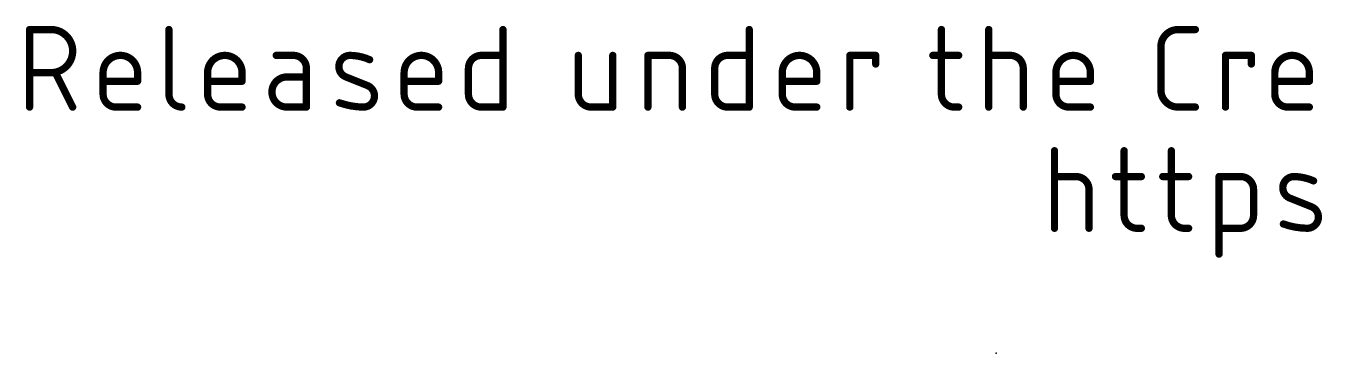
# Model space of a CAD drawing. Extents: x -28 to 74, y -69 to 26.
# Drawn here: x -28.19 to -1.05, y -12.7 to -5.84 of the extents above; entities that cross this region are included whole.
import ezdxf

# ---------------------------------------------------------------- set-up
doc = ezdxf.new("R2010")
doc.units = 0
doc.layers.add('23', color=53, linetype='CONTINUOUS')
doc.layers.add('51', color=53, linetype='CONTINUOUS')

msp = doc.modelspace()

# ---------------------------------------------------------------- linework, layer by layer
at = {"layer": '23'}
msp.add_point((-7.874, -12.7), dxfattribs=at)
at = {"layer": '51', "const_width": 0.1524}
for points in [[(-28.1178, -7.5438), (-28.1178, -5.9182)], [(-28.1178, -5.9182), (-27.6662, -5.9182)], [(-25.1993, -5.9182), (-25.1993, -7.2729)], [(-18.2033, -5.9182), (-18.2033, -7.5438)], [(-13.045, -5.9182), (-13.045, -7.5438)], [(-9.0199, -5.9182), (-9.0199, -7.2729)], [(-8.0287, -7.5438), (-8.0287, -5.9182)], [(-4.0623, -5.9182), (-3.7011, -5.9182)], [(-4.4236, -7.1826), (-4.4236, -6.2794)], [(-22.5904, -6.4601), (-22.9517, -6.4601)], [(-18.6548, -6.4601), (-18.2033, -6.4601)], [(-16.6259, -6.4601), (-16.6259, -7.2729)], [(-15.9034, -7.5438), (-15.9034, -6.4601)], [(-15.1669, -7.5438), (-15.1669, -6.4601)], [(-15.1669, -6.4601), (-14.7154, -6.4601)], [(-13.4965, -6.4601), (-13.045, -6.4601)], [(-10.938, -7.5438), (-10.938, -6.4601)], [(-10.938, -6.4601), (-10.3962, -6.4601)], [(-10.3962, -6.4601), (-10.3962, -6.6407)], [(-9.2005, -6.4601), (-8.6586, -6.4601)], [(-8.0287, -6.4601), (-7.5771, -6.4601)], [(-3.0703, -7.5438), (-3.0703, -6.4601)], [(-3.0703, -6.4601), (-2.5285, -6.4601)], [(-2.5285, -6.4601), (-2.5285, -6.6407)], [(-27.6662, -6.8213), (-28.1178, -6.8213)], [(-27.2147, -7.5438), (-27.5759, -6.8213)], [(-26.5777, -7.2729), (-26.5777, -6.8213)], [(-25.8552, -6.8213), (-25.8552, -7.0019)], [(-24.3894, -7.2729), (-24.3894, -6.8213)], [(-23.6669, -6.8213), (-23.6669, -7.0019)], [(-22.3195, -7.5438), (-22.3195, -6.731)], [(-20.2731, -7.2729), (-20.2731, -6.8213)], [(-19.5507, -6.8213), (-19.5507, -7.0019)], [(-18.9258, -7.2729), (-18.9258, -6.731)], [(-14.4445, -6.731), (-14.4445, -7.5438)], [(-13.7675, -7.2729), (-13.7675, -6.731)], [(-12.3533, -7.2729), (-12.3533, -6.8213)], [(-11.6308, -6.8213), (-11.6308, -7.0019)], [(-7.3062, -6.731), (-7.3062, -7.5438)], [(-6.6219, -7.2729), (-6.6219, -6.8213)], [(-5.8994, -6.8213), (-5.8994, -7.0019)], [(-2.0367, -7.2729), (-2.0367, -6.8213)], [(-1.3142, -6.8213), (-1.3142, -7.0019)], [(-25.8552, -7.0019), (-26.5777, -7.0019)], [(-23.6669, -7.0019), (-24.3894, -7.0019)], [(-22.3195, -6.9116), (-22.7259, -6.9116)], [(-21.0408, -7.0922), (-21.4924, -6.9116)], [(-19.5507, -7.0019), (-20.2731, -7.0019)], [(-11.6308, -7.0019), (-12.3533, -7.0019)], [(-5.8994, -7.0019), (-6.6219, -7.0019)], [(-1.3142, -7.0019), (-2.0367, -7.0019)], [(-25.8552, -7.5438), (-26.3068, -7.5438)], [(-23.6669, -7.5438), (-24.1184, -7.5438)], [(-22.7259, -7.5438), (-22.3195, -7.5438)], [(-19.5507, -7.5438), (-20.0022, -7.5438)], [(-18.2033, -7.5438), (-18.6548, -7.5438)], [(-16.3549, -7.5438), (-15.9034, -7.5438)], [(-13.045, -7.5438), (-13.4965, -7.5438)], [(-11.6308, -7.5438), (-12.0824, -7.5438)], [(-8.7489, -7.5438), (-8.6586, -7.5438)], [(-5.8994, -7.5438), (-6.351, -7.5438)], [(-3.7011, -7.5438), (-4.0623, -7.5438)], [(-1.3142, -7.5438), (-1.7658, -7.5438)], [(-6.6515, -10.0838), (-6.6515, -8.4582)], [(-5.1938, -8.4582), (-5.1938, -9.8129)], [(-4.2038, -8.4582), (-4.2038, -9.8129)], [(-6.6515, -9.0001), (-6.2, -9.0001)], [(-5.3744, -9.0001), (-4.8326, -9.0001)], [(-4.3845, -9.0001), (-3.8426, -9.0001)], [(-3.2053, -10.6257), (-3.2053, -9.0001)], [(-3.2053, -9.0001), (-2.7538, -9.0001)], [(-5.929, -9.271), (-5.929, -10.0838)], [(-2.4828, -9.271), (-2.4828, -9.8129)], [(-1.2709, -9.6322), (-1.7225, -9.4516)], [(-4.9229, -10.0838), (-4.8326, -10.0838)], [(-3.9329, -10.0838), (-3.8426, -10.0838)], [(-2.7538, -10.0838), (-3.2053, -10.0838)]]:
    msp.add_lwpolyline(points, dxfattribs=at)
at = {"layer": '51'}
for points, const_width in [([(-28.0797, -5.9182, 1), (-28.1559, -5.9182)], 0.0762), ([(-28.1178, -5.8801, 1), (-28.1178, -5.9563)], 0.0762), ([(-27.6662, -6.8213, 1), (-27.6662, -5.9182)], 0.1524), ([(-27.6662, -5.8801, 1), (-27.6662, -5.9563)], 0.0762), ([(-27.6662, -5.9563, 1), (-27.6662, -5.8801)], 0.0762), ([(-25.1612, -5.9182, 1), (-25.2374, -5.9182)], 0.0762), ([(-18.1652, -5.9182, 1), (-18.2414, -5.9182)], 0.0762), ([(-13.0069, -5.9182, 1), (-13.0831, -5.9182)], 0.0762), ([(-8.9818, -5.9182, 1), (-9.058, -5.9182)], 0.0762), ([(-7.9906, -5.9182, 1), (-8.0668, -5.9182)], 0.0762), ([(-4.0623, -5.9182, 0.4142), (-4.4236, -6.2794)], 0.1524), ([(-4.0623, -5.8801, 1), (-4.0623, -5.9563)], 0.0762), ([(-4.0623, -5.9563, 1), (-4.0623, -5.8801)], 0.0762), ([(-3.7011, -5.9563, 1), (-3.7011, -5.8801)], 0.0762), ([(-4.3855, -6.2794, 1), (-4.4617, -6.2794)], 0.0762), ([(-4.4617, -6.2794, 1), (-4.3855, -6.2794)], 0.0762), ([(-25.8552, -6.8213, 1), (-26.5777, -6.8213)], 0.1524), ([(-23.6669, -6.8213, 1), (-24.3894, -6.8213)], 0.1524), ([(-22.9517, -6.422, 1), (-22.9517, -6.4982)], 0.0762), ([(-22.3195, -6.731, 0.4142), (-22.5904, -6.4601)], 0.1524), ([(-22.5904, -6.422, 1), (-22.5904, -6.4982)], 0.0762), ([(-22.5904, -6.4982, 1), (-22.5904, -6.422)], 0.0762), ([(-21.4021, -6.4601, 0.8318), (-21.4924, -6.9116)], 0.1524), ([(-20.9957, -6.5504, 0.1026), (-21.4021, -6.4601)], 0.1524), ([(-21.4015, -6.422, 1), (-21.4026, -6.4982)], 0.0762), ([(-21.4026, -6.4982, 1), (-21.4015, -6.422)], 0.0762), ([(-21.0113, -6.5851, 1), (-20.98, -6.5156)], 0.0762), ([(-19.5507, -6.8213, 1), (-20.2731, -6.8213)], 0.1524), ([(-18.6548, -6.4601, 0.4142), (-18.9258, -6.731)], 0.1524), ([(-18.6548, -6.422, 1), (-18.6548, -6.4982)], 0.0762), ([(-18.6548, -6.4982, 1), (-18.6548, -6.422)], 0.0762), ([(-18.2033, -6.4982, 1), (-18.2033, -6.422)], 0.0762), ([(-16.5878, -6.4601, 1), (-16.664, -6.4601)], 0.0762), ([(-15.8653, -6.4601, 1), (-15.9415, -6.4601)], 0.0762), ([(-15.1288, -6.4601, 1), (-15.205, -6.4601)], 0.0762), ([(-15.1669, -6.422, 1), (-15.1669, -6.4982)], 0.0762), ([(-14.4445, -6.731, 0.4142), (-14.7154, -6.4601)], 0.1524), ([(-14.7154, -6.422, 1), (-14.7154, -6.4982)], 0.0762), ([(-14.7154, -6.4982, 1), (-14.7154, -6.422)], 0.0762), ([(-13.4965, -6.4601, 0.4142), (-13.7675, -6.731)], 0.1524), ([(-13.4965, -6.422, 1), (-13.4965, -6.4982)], 0.0762), ([(-13.4965, -6.4982, 1), (-13.4965, -6.422)], 0.0762), ([(-13.045, -6.4982, 1), (-13.045, -6.422)], 0.0762), ([(-11.6308, -6.8213, 1), (-12.3533, -6.8213)], 0.1524), ([(-10.8999, -6.4601, 1), (-10.9761, -6.4601)], 0.0762), ([(-10.938, -6.422, 1), (-10.938, -6.4982)], 0.0762), ([(-10.3581, -6.4601, 1), (-10.4343, -6.4601)], 0.0762), ([(-10.3962, -6.4982, 1), (-10.3962, -6.422)], 0.0762), ([(-9.2005, -6.422, 1), (-9.2005, -6.4982)], 0.0762), ([(-8.6586, -6.4982, 1), (-8.6586, -6.422)], 0.0762), ([(-8.0287, -6.422, 1), (-8.0287, -6.4982)], 0.0762), ([(-7.3062, -6.731, 0.4142), (-7.5771, -6.4601)], 0.1524), ([(-7.5771, -6.422, 1), (-7.5771, -6.4982)], 0.0762), ([(-7.5771, -6.4982, 1), (-7.5771, -6.422)], 0.0762), ([(-5.8994, -6.8213, 1), (-6.6219, -6.8213)], 0.1524), ([(-3.0322, -6.4601, 1), (-3.1084, -6.4601)], 0.0762), ([(-3.0703, -6.422, 1), (-3.0703, -6.4982)], 0.0762), ([(-2.4904, -6.4601, 1), (-2.5666, -6.4601)], 0.0762), ([(-2.5285, -6.4982, 1), (-2.5285, -6.422)], 0.0762), ([(-1.3142, -6.8213, 1), (-2.0367, -6.8213)], 0.1524), ([(-28.1178, -6.7832, 1), (-28.1178, -6.8594)], 0.0762), ([(-27.6662, -6.7832, 1), (-27.6662, -6.8594)], 0.0762), ([(-27.6662, -6.8594, 1), (-27.6662, -6.7832)], 0.0762), ([(-27.5419, -6.8043, 1), (-27.61, -6.8384)], 0.0762), ([(-26.5396, -6.8213, 1), (-26.6158, -6.8213)], 0.0762), ([(-26.6158, -6.8213, 1), (-26.5396, -6.8213)], 0.0762), ([(-25.8171, -6.8213, 1), (-25.8933, -6.8213)], 0.0762), ([(-25.8933, -6.8213, 1), (-25.8171, -6.8213)], 0.0762), ([(-24.3513, -6.8213, 1), (-24.4275, -6.8213)], 0.0762), ([(-24.4275, -6.8213, 1), (-24.3513, -6.8213)], 0.0762), ([(-23.6288, -6.8213, 1), (-23.705, -6.8213)], 0.0762), ([(-23.705, -6.8213, 1), (-23.6288, -6.8213)], 0.0762), ([(-22.2814, -6.731, 1), (-22.3576, -6.731)], 0.0762), ([(-22.3576, -6.731, 1), (-22.2814, -6.731)], 0.0762), ([(-20.235, -6.8213, 1), (-20.3112, -6.8213)], 0.0762), ([(-20.3112, -6.8213, 1), (-20.235, -6.8213)], 0.0762), ([(-19.5126, -6.8213, 1), (-19.5888, -6.8213)], 0.0762), ([(-19.5888, -6.8213, 1), (-19.5126, -6.8213)], 0.0762), ([(-18.8877, -6.731, 1), (-18.9639, -6.731)], 0.0762), ([(-18.9639, -6.731, 1), (-18.8877, -6.731)], 0.0762), ([(-14.4064, -6.731, 1), (-14.4826, -6.731)], 0.0762), ([(-14.4826, -6.731, 1), (-14.4064, -6.731)], 0.0762), ([(-13.7294, -6.731, 1), (-13.8056, -6.731)], 0.0762), ([(-13.8056, -6.731, 1), (-13.7294, -6.731)], 0.0762), ([(-12.3152, -6.8213, 1), (-12.3914, -6.8213)], 0.0762), ([(-12.3914, -6.8213, 1), (-12.3152, -6.8213)], 0.0762), ([(-11.5927, -6.8213, 1), (-11.6689, -6.8213)], 0.0762), ([(-11.6689, -6.8213, 1), (-11.5927, -6.8213)], 0.0762), ([(-10.4343, -6.6407, 1), (-10.3581, -6.6407)], 0.0762), ([(-7.2681, -6.731, 1), (-7.3443, -6.731)], 0.0762), ([(-7.3443, -6.731, 1), (-7.2681, -6.731)], 0.0762), ([(-6.5838, -6.8213, 1), (-6.66, -6.8213)], 0.0762), ([(-6.66, -6.8213, 1), (-6.5838, -6.8213)], 0.0762), ([(-5.8613, -6.8213, 1), (-5.9375, -6.8213)], 0.0762), ([(-5.9375, -6.8213, 1), (-5.8613, -6.8213)], 0.0762), ([(-2.5666, -6.6407, 1), (-2.4904, -6.6407)], 0.0762), ([(-1.9986, -6.8213, 1), (-2.0748, -6.8213)], 0.0762), ([(-2.0748, -6.8213, 1), (-1.9986, -6.8213)], 0.0762), ([(-1.2761, -6.8213, 1), (-1.3523, -6.8213)], 0.0762), ([(-1.3523, -6.8213, 1), (-1.2761, -6.8213)], 0.0762), ([(-26.5777, -6.9638, 1), (-26.5777, -7.04)], 0.0762), ([(-25.8933, -7.0019, 1), (-25.8171, -7.0019)], 0.0762), ([(-25.8552, -7.04, 1), (-25.8552, -6.9638)], 0.0762), ([(-24.3894, -6.9638, 1), (-24.3894, -7.04)], 0.0762), ([(-23.705, -7.0019, 1), (-23.6288, -7.0019)], 0.0762), ([(-23.6669, -7.04, 1), (-23.6669, -6.9638)], 0.0762), ([(-22.7259, -6.9116, 1), (-22.7259, -7.5438)], 0.1524), ([(-22.7259, -6.8735, 1), (-22.7259, -6.9497)], 0.0762), ([(-22.7259, -6.9497, 1), (-22.7259, -6.8735)], 0.0762), ([(-22.3195, -6.9497, 1), (-22.3195, -6.8735)], 0.0762), ([(-21.4782, -6.8763, 1), (-21.5065, -6.947)], 0.0762), ([(-21.5065, -6.947, 1), (-21.4782, -6.8762)], 0.0762), ([(-21.1311, -7.5438, 0.8318), (-21.0408, -7.0922)], 0.1524), ([(-21.0267, -7.0569, 1), (-21.055, -7.1276)], 0.0762), ([(-21.055, -7.1276, 1), (-21.0267, -7.0569)], 0.0762), ([(-20.2731, -6.9638, 1), (-20.2731, -7.04)], 0.0762), ([(-19.5888, -7.0019, 1), (-19.5126, -7.0019)], 0.0762), ([(-19.5507, -7.04, 1), (-19.5507, -6.9638)], 0.0762), ([(-12.3533, -6.9638, 1), (-12.3533, -7.04)], 0.0762), ([(-11.6689, -7.0019, 1), (-11.5927, -7.0019)], 0.0762), ([(-11.6308, -7.04, 1), (-11.6308, -6.9638)], 0.0762), ([(-6.6219, -6.9638, 1), (-6.6219, -7.04)], 0.0762), ([(-5.9375, -7.0019, 1), (-5.8613, -7.0019)], 0.0762), ([(-5.8994, -7.04, 1), (-5.8994, -6.9638)], 0.0762), ([(-2.0367, -6.9638, 1), (-2.0367, -7.04)], 0.0762), ([(-1.3523, -7.0019, 1), (-1.2761, -7.0019)], 0.0762), ([(-1.3142, -7.04, 1), (-1.3142, -6.9638)], 0.0762), ([(-26.5777, -7.2729, 0.4142), (-26.3068, -7.5438)], 0.1524), ([(-26.5396, -7.2729, 1), (-26.6158, -7.2729)], 0.0762), ([(-26.6158, -7.2729, 1), (-26.5396, -7.2729)], 0.0762), ([(-25.1993, -7.2729, 0.4142), (-24.9284, -7.5438)], 0.1524), ([(-25.1612, -7.2729, 1), (-25.2374, -7.2729)], 0.0762), ([(-25.2374, -7.2729, 1), (-25.1612, -7.2729)], 0.0762), ([(-24.3894, -7.2729, 0.4142), (-24.1184, -7.5438)], 0.1524), ([(-24.3513, -7.2729, 1), (-24.4275, -7.2729)], 0.0762), ([(-24.4275, -7.2729, 1), (-24.3513, -7.2729)], 0.0762), ([(-20.2731, -7.2729, 0.4142), (-20.0022, -7.5438)], 0.1524), ([(-20.235, -7.2729, 1), (-20.3112, -7.2729)], 0.0762), ([(-20.3112, -7.2729, 1), (-20.235, -7.2729)], 0.0762), ([(-18.9258, -7.2729, 0.4142), (-18.6548, -7.5438)], 0.1524), ([(-18.8877, -7.2729, 1), (-18.9639, -7.2729)], 0.0762), ([(-18.9639, -7.2729, 1), (-18.8877, -7.2729)], 0.0762), ([(-16.6259, -7.2729, 0.4142), (-16.3549, -7.5438)], 0.1524), ([(-16.5878, -7.2729, 1), (-16.664, -7.2729)], 0.0762), ([(-16.664, -7.2729, 1), (-16.5878, -7.2729)], 0.0762), ([(-13.7675, -7.2729, 0.4142), (-13.4965, -7.5438)], 0.1524), ([(-13.7294, -7.2729, 1), (-13.8056, -7.2729)], 0.0762), ([(-13.8056, -7.2729, 1), (-13.7294, -7.2729)], 0.0762), ([(-12.3533, -7.2729, 0.4142), (-12.0824, -7.5438)], 0.1524), ([(-12.3152, -7.2729, 1), (-12.3914, -7.2729)], 0.0762), ([(-12.3914, -7.2729, 1), (-12.3152, -7.2729)], 0.0762), ([(-9.0199, -7.2729, 0.4142), (-8.7489, -7.5438)], 0.1524), ([(-8.9818, -7.2729, 1), (-9.058, -7.2729)], 0.0762), ([(-9.058, -7.2729, 1), (-8.9818, -7.2729)], 0.0762), ([(-6.6219, -7.2729, 0.4142), (-6.351, -7.5438)], 0.1524), ([(-6.5838, -7.2729, 1), (-6.66, -7.2729)], 0.0762), ([(-6.66, -7.2729, 1), (-6.5838, -7.2729)], 0.0762), ([(-4.4236, -7.1826, 0.4142), (-4.0623, -7.5438)], 0.1524), ([(-4.3855, -7.1826, 1), (-4.4617, -7.1826)], 0.0762), ([(-4.4617, -7.1826, 1), (-4.3855, -7.1826)], 0.0762), ([(-2.0367, -7.2729, 0.4142), (-1.7658, -7.5438)], 0.1524), ([(-1.9986, -7.2729, 1), (-2.0748, -7.2729)], 0.0762), ([(-2.0748, -7.2729, 1), (-1.9986, -7.2729)], 0.0762), ([(-28.1559, -7.5438, 1), (-28.0797, -7.5438)], 0.0762), ([(-27.2488, -7.5608, 1), (-27.1806, -7.5268)], 0.0762), ([(-26.3068, -7.5057, 1), (-26.3068, -7.5819)], 0.0762), ([(-26.3068, -7.5819, 1), (-26.3068, -7.5057)], 0.0762), ([(-25.8552, -7.5819, 1), (-25.8552, -7.5057)], 0.0762), ([(-24.9284, -7.5819, 1), (-24.9284, -7.5057)], 0.0762), ([(-24.1184, -7.5057, 1), (-24.1184, -7.5819)], 0.0762), ([(-24.1184, -7.5819, 1), (-24.1184, -7.5057)], 0.0762), ([(-23.6669, -7.5819, 1), (-23.6669, -7.5057)], 0.0762), ([(-22.7259, -7.5057, 1), (-22.7259, -7.5819)], 0.0762), ([(-22.7259, -7.5819, 1), (-22.7259, -7.5057)], 0.0762), ([(-22.3576, -7.5438, 1), (-22.2814, -7.5438)], 0.0762), ([(-22.3195, -7.5819, 1), (-22.3195, -7.5057)], 0.0762), ([(-21.6149, -7.4176, 1), (-21.6407, -7.4893)], 0.0762), ([(-21.6278, -7.4535, 0.083), (-21.1311, -7.5438)], 0.1524), ([(-21.1306, -7.5057, 1), (-21.1317, -7.5819)], 0.0762), ([(-21.1317, -7.5819, 1), (-21.1306, -7.5057)], 0.0762), ([(-20.0022, -7.5057, 1), (-20.0022, -7.5819)], 0.0762), ([(-20.0022, -7.5819, 1), (-20.0022, -7.5057)], 0.0762), ([(-19.5507, -7.5819, 1), (-19.5507, -7.5057)], 0.0762), ([(-18.6548, -7.5057, 1), (-18.6548, -7.5819)], 0.0762), ([(-18.6548, -7.5819, 1), (-18.6548, -7.5057)], 0.0762), ([(-18.2414, -7.5438, 1), (-18.1652, -7.5438)], 0.0762), ([(-18.2033, -7.5819, 1), (-18.2033, -7.5057)], 0.0762), ([(-16.3549, -7.5057, 1), (-16.3549, -7.5819)], 0.0762), ([(-16.3549, -7.5819, 1), (-16.3549, -7.5057)], 0.0762), ([(-15.9415, -7.5438, 1), (-15.8653, -7.5438)], 0.0762), ([(-15.9034, -7.5819, 1), (-15.9034, -7.5057)], 0.0762), ([(-15.205, -7.5438, 1), (-15.1288, -7.5438)], 0.0762), ([(-14.4826, -7.5438, 1), (-14.4064, -7.5438)], 0.0762), ([(-13.4965, -7.5057, 1), (-13.4965, -7.5819)], 0.0762), ([(-13.4965, -7.5819, 1), (-13.4965, -7.5057)], 0.0762), ([(-13.0831, -7.5438, 1), (-13.0069, -7.5438)], 0.0762), ([(-13.045, -7.5819, 1), (-13.045, -7.5057)], 0.0762), ([(-12.0824, -7.5057, 1), (-12.0824, -7.5819)], 0.0762), ([(-12.0824, -7.5819, 1), (-12.0824, -7.5057)], 0.0762), ([(-11.6308, -7.5819, 1), (-11.6308, -7.5057)], 0.0762), ([(-10.9761, -7.5438, 1), (-10.8999, -7.5438)], 0.0762), ([(-8.7489, -7.5057, 1), (-8.7489, -7.5819)], 0.0762), ([(-8.7489, -7.5819, 1), (-8.7489, -7.5057)], 0.0762), ([(-8.6586, -7.5819, 1), (-8.6586, -7.5057)], 0.0762), ([(-8.0668, -7.5438, 1), (-7.9906, -7.5438)], 0.0762), ([(-7.3443, -7.5438, 1), (-7.2681, -7.5438)], 0.0762), ([(-6.351, -7.5057, 1), (-6.351, -7.5819)], 0.0762), ([(-6.351, -7.5819, 1), (-6.351, -7.5057)], 0.0762), ([(-5.8994, -7.5819, 1), (-5.8994, -7.5057)], 0.0762), ([(-4.0623, -7.5057, 1), (-4.0623, -7.5819)], 0.0762), ([(-4.0623, -7.5819, 1), (-4.0623, -7.5057)], 0.0762), ([(-3.7011, -7.5819, 1), (-3.7011, -7.5057)], 0.0762), ([(-3.1084, -7.5438, 1), (-3.0322, -7.5438)], 0.0762), ([(-1.7658, -7.5057, 1), (-1.7658, -7.5819)], 0.0762), ([(-1.7658, -7.5819, 1), (-1.7658, -7.5057)], 0.0762), ([(-1.3142, -7.5819, 1), (-1.3142, -7.5057)], 0.0762), ([(-6.6134, -8.4582, 1), (-6.6896, -8.4582)], 0.0762), ([(-5.1557, -8.4582, 1), (-5.2319, -8.4582)], 0.0762), ([(-4.1657, -8.4582, 1), (-4.2419, -8.4582)], 0.0762), ([(-6.6515, -8.962, 1), (-6.6515, -9.0382)], 0.0762), ([(-5.929, -9.271, 0.4142), (-6.2, -9.0001)], 0.1524), ([(-6.2, -8.962, 1), (-6.2, -9.0382)], 0.0762), ([(-6.2, -9.0382, 1), (-6.2, -8.962)], 0.0762), ([(-5.3744, -8.962, 1), (-5.3744, -9.0382)], 0.0762), ([(-4.8326, -9.0382, 1), (-4.8326, -8.962)], 0.0762), ([(-4.3845, -8.962, 1), (-4.3845, -9.0382)], 0.0762), ([(-3.8426, -9.0382, 1), (-3.8426, -8.962)], 0.0762), ([(-3.1672, -9.0001, 1), (-3.2434, -9.0001)], 0.0762), ([(-3.2053, -8.962, 1), (-3.2053, -9.0382)], 0.0762), ([(-2.4828, -9.271, 0.4142), (-2.7538, -9.0001)], 0.1524), ([(-2.7538, -8.962, 1), (-2.7538, -9.0382)], 0.0762), ([(-2.7538, -9.0382, 1), (-2.7538, -8.962)], 0.0762), ([(-1.6322, -9.0001, 0.8318), (-1.7225, -9.4516)], 0.1524), ([(-1.2258, -9.0904, 0.1026), (-1.6322, -9.0001)], 0.1524), ([(-1.6316, -8.962, 1), (-1.6327, -9.0382)], 0.0762), ([(-1.6327, -9.0382, 1), (-1.6316, -8.962)], 0.0762), ([(-5.8909, -9.271, 1), (-5.9671, -9.271)], 0.0762), ([(-2.4447, -9.271, 1), (-2.5209, -9.271)], 0.0762), ([(-1.2414, -9.1251, 1), (-1.2101, -9.0556)], 0.0762), ([(-5.9671, -9.271, 1), (-5.8909, -9.271)], 0.0762), ([(-2.5209, -9.271, 1), (-2.4447, -9.271)], 0.0762), ([(-1.7083, -9.4163, 1), (-1.7366, -9.487)], 0.0762), ([(-1.7366, -9.487, 1), (-1.7083, -9.4162)], 0.0762), ([(-5.1938, -9.8129, 0.4142), (-4.9229, -10.0838)], 0.1524), ([(-5.1557, -9.8129, 1), (-5.2319, -9.8129)], 0.0762), ([(-4.2038, -9.8129, 0.4142), (-3.9329, -10.0838)], 0.1524), ([(-4.1657, -9.8129, 1), (-4.2419, -9.8129)], 0.0762), ([(-2.7538, -10.0838, 0.4142), (-2.4828, -9.8129)], 0.1524), ([(-2.4447, -9.8129, 1), (-2.5209, -9.8129)], 0.0762), ([(-1.3612, -10.0838, 0.8318), (-1.2709, -9.6322)], 0.1524), ([(-1.2568, -9.5969, 1), (-1.2851, -9.6676)], 0.0762), ([(-1.2851, -9.6676, 1), (-1.2568, -9.5969)], 0.0762), ([(-5.2319, -9.8129, 1), (-5.1557, -9.8129)], 0.0762), ([(-4.9229, -10.0457, 1), (-4.9229, -10.1219)], 0.0762), ([(-4.9229, -10.1219, 1), (-4.9229, -10.0457)], 0.0762), ([(-4.8326, -10.1219, 1), (-4.8326, -10.0457)], 0.0762), ([(-4.2419, -9.8129, 1), (-4.1657, -9.8129)], 0.0762), ([(-3.9329, -10.0457, 1), (-3.9329, -10.1219)], 0.0762), ([(-3.9329, -10.1219, 1), (-3.9329, -10.0457)], 0.0762), ([(-3.8426, -10.1219, 1), (-3.8426, -10.0457)], 0.0762), ([(-3.2053, -10.0457, 1), (-3.2053, -10.1219)], 0.0762), ([(-2.7538, -10.0457, 1), (-2.7538, -10.1219)], 0.0762), ([(-2.7538, -10.1219, 1), (-2.7538, -10.0457)], 0.0762), ([(-2.5209, -9.8129, 1), (-2.4447, -9.8129)], 0.0762), ([(-1.845, -9.9576, 1), (-1.8708, -10.0293)], 0.0762), ([(-1.8579, -9.9935, 0.083), (-1.3612, -10.0838)], 0.1524), ([(-1.3607, -10.0457, 1), (-1.3618, -10.1219)], 0.0762), ([(-1.3618, -10.1219, 1), (-1.3607, -10.0457)], 0.0762), ([(-6.6896, -10.0838, 1), (-6.6134, -10.0838)], 0.0762), ([(-5.9671, -10.0838, 1), (-5.8909, -10.0838)], 0.0762), ([(-3.2434, -10.6257, 1), (-3.1672, -10.6257)], 0.0762)]:
    msp.add_lwpolyline(points, format="xyb", dxfattribs=dict(at, const_width=const_width))

doc.saveas('drawing.dxf')
